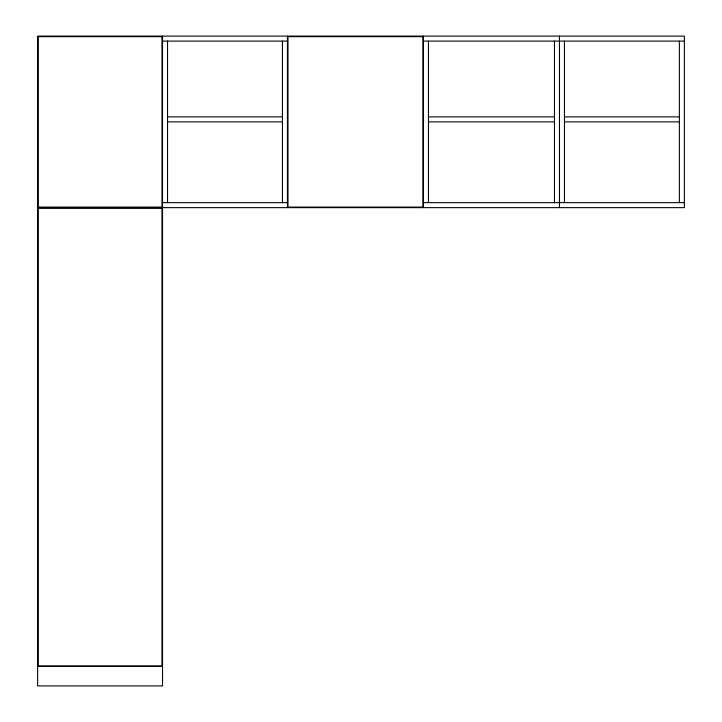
<?xml version="1.0" encoding="UTF-8"?>
<svg xmlns="http://www.w3.org/2000/svg" width="722" height="722" viewBox="0 0 722 722"><rect width="100%" height="100%" fill="white"/><g stroke="black" fill="none" stroke-linecap="round" stroke-linejoin="round"><path stroke-width="1.08" d="M162.531 41.1L287.446 41.1M423.453 41.1L684.375 41.1M167.531 116.874L282.446 116.874M428.453 116.874L554.469 116.874M564.46 116.874L679.375 116.874M167.531 121.874L282.446 121.874M428.453 121.874L554.469 121.874M564.46 121.874L679.375 121.874M162.531 202.647L287.446 202.647M423.453 202.647L684.375 202.647M37.625 207.638L684.375 207.638L684.375 36.1L37.625 36.1L37.625 685.9L162.531 685.9L162.531 36.1M37.625 666.469L162.531 666.469M679.375 41.1L679.375 202.647M564.46 41.1L564.46 202.647M559.469 36.1L559.469 207.638M554.469 41.1L554.469 202.647M428.453 41.1L428.453 202.647M423.453 36.1L423.453 207.638M287.446 36.1L287.446 207.638M282.446 41.1L282.446 202.647M167.531 41.1L167.531 202.647M161.981 36.66L38.185 36.66L38.185 207.088L161.981 207.088L161.981 36.66M422.902 36.66L287.997 36.66L287.997 207.088L422.902 207.088L422.902 36.66M161.981 208.198L38.185 208.198L38.185 665.919L161.981 665.919L161.981 208.198"/></g></svg>
